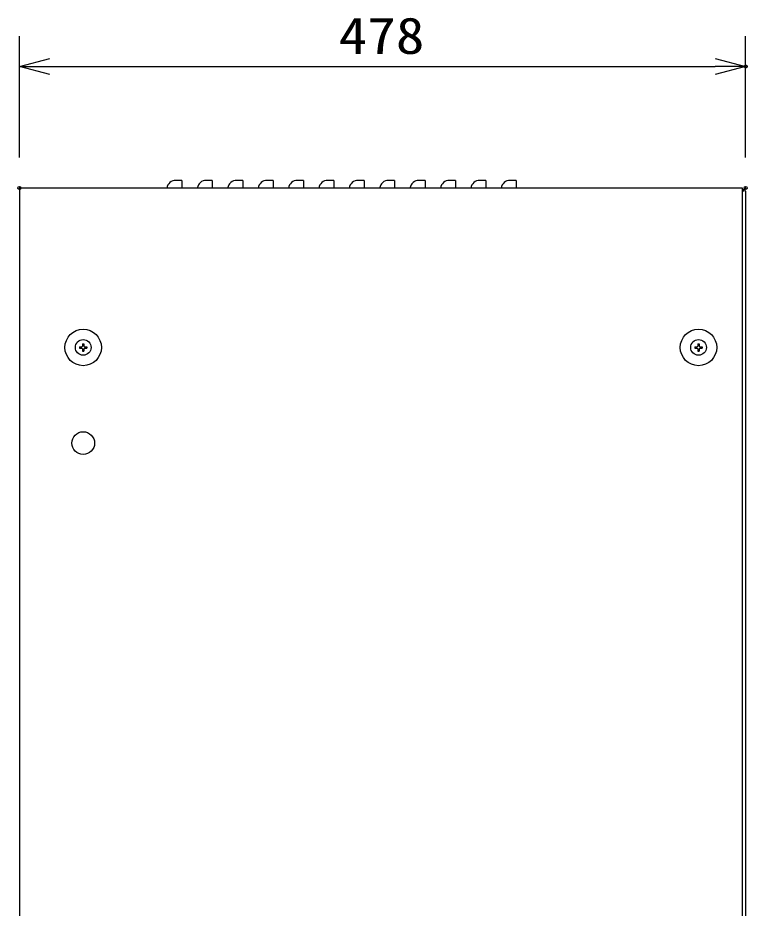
# Model space of a CAD drawing. Units: millimetres, scale not verified. Extents: x -172 to 172, y -116 to 117.
# Drawn here: x -57.8 to -9.8, y 16.4 to 75.1 of the extents above; entities that cross this region are included whole.
import ezdxf
from ezdxf.enums import TextEntityAlignment as Align

# ---------------------------------------------------------------- set-up
doc = ezdxf.new("R2010")
doc.units = ezdxf.units.MM
doc.header["$LTSCALE"] = 0.40975
doc.header["$PDMODE"] = 32
doc.header["$PDSIZE"] = 0.205
doc.layers.add('0-3_GAIKEI', color=1, linetype='Continuous')
doc.layers.add('0-4_WAKU', color=1, linetype='Continuous')
doc.styles.add('ＭＳ ゴシック', font='')
doc.styles.get('ＭＳ ゴシック').set_extended_font_data('MS Gothic')

# ---------------------------------------------------------------- blocks, each defined once
blk = doc.blocks.new('_OPEN30')
at = {"layer": '0-4_WAKU', "color": 7}
blk.add_line((0, 0), (-1, 0), dxfattribs=at)
blk.add_lwpolyline([(-1, 0.2679), (0, 0), (-1, -0.2679)], dxfattribs=at)

msp = doc.modelspace()

# ---------------------------------------------------------------- linework, layer by layer
at = {"layer": '0-3_GAIKEI', "color": 3}
for p, q in [((-57.6999, 65.8543), (-57.6999, 73.8543)), ((-9.9, 65.8543), (-9.9, 73.8543)), ((-55.6999, 71.8543), (-11.9, 71.8543))]:
    msp.add_line(p, q, dxfattribs=at)
at = {"layer": '0-3_GAIKEI'}
for p, q in [((-47, 64.3543), (-47.4079, 64.3543)), ((-47, 64.3543), (-47, 63.8543)), ((-45, 64.3543), (-45.408, 64.3543)), ((-45, 64.3543), (-45, 63.8543)), ((-43, 64.3543), (-43.408, 64.3543)), ((-43, 64.3543), (-43, 63.8543)), ((-41, 64.3543), (-41.408, 64.3543)), ((-41, 64.3543), (-41, 63.8543)), ((-39, 64.3543), (-39.408, 64.3543)), ((-39, 64.3543), (-39, 63.8543)), ((-37, 64.3543), (-37.408, 64.3543)), ((-37, 64.3543), (-37, 63.8543)), ((-35, 64.3543), (-35.408, 64.3543)), ((-35, 64.3543), (-35, 63.8543)), ((-33, 64.3543), (-33.408, 64.3543)), ((-33, 64.3543), (-33, 63.8543)), ((-31, 64.3543), (-31.408, 64.3543)), ((-31, 64.3543), (-31, 63.8543)), ((-29, 64.3543), (-29.408, 64.3543)), ((-29, 64.3543), (-29, 63.8543)), ((-27, 64.3543), (-27.408, 64.3543)), ((-27, 64.3543), (-27, 63.8543)), ((-25, 64.3543), (-25.408, 64.3543)), ((-25, 64.3543), (-25, 63.8543)), ((-10.1, 63.7543), (-10, 63.7543)), ((-10, 63.6543), (-10.1, 63.6543)), ((-9.9, 63.6543), (-9.9, -44.3456)), ((-53.7449, 53.3993), (-53.7449, 53.3093)), ((-53.7449, 53.3993), (-53.5949, 53.3993)), ((-53.5449, 53.5993), (-53.5449, 53.4493)), ((-53.5449, 53.5993), (-53.4549, 53.5993)), ((-53.4549, 53.5993), (-53.4549, 53.4493)), ((-53.4049, 53.3993), (-53.2549, 53.3993)), ((-53.2549, 53.3993), (-53.2549, 53.3093)), ((-13.245, 53.3993), (-13.095, 53.3993)), ((-13.245, 53.3993), (-13.245, 53.3093)), ((-13.045, 53.5993), (-13.045, 53.4493)), ((-12.905, 53.3993), (-12.755, 53.3993)), ((-12.755, 53.3993), (-12.755, 53.3093)), ((-53.7449, 53.3093), (-53.5949, 53.3093)), ((-53.5449, 53.2593), (-53.5449, 53.1093)), ((-53.5449, 53.1093), (-53.4549, 53.1093)), ((-53.4549, 53.2593), (-53.4549, 53.1093)), ((-53.4049, 53.3093), (-53.2549, 53.3093)), ((-13.245, 53.3093), (-13.095, 53.3093)), ((-13.045, 53.2593), (-13.045, 53.1093)), ((-13.045, 53.1093), (-12.955, 53.1093)), ((-12.955, 53.2593), (-12.955, 53.1093)), ((-12.905, 53.3093), (-12.755, 53.3093))]:
    msp.add_line(p, q, dxfattribs=at)
at = {"layer": '0-3_GAIKEI', "color": 4}
for p, q in [((-57.6999, 63.8543), (-57.6999, -77.6455)), ((-10.1, 63.8543), (-57.6999, 63.8543)), ((-10.1, -77.6455), (-10.1, 63.8543))]:
    msp.add_line(p, q, dxfattribs=at)
at = {"layer": '0-3_GAIKEI'}
msp.add_lwpolyline([(-13.045, 53.5993), (-12.955, 53.5993), (-12.955, 53.4493)], dxfattribs=at)
for centre, radius in [((-53.4999, 53.3543), 1.2), ((-13, 53.3543), 1.2), ((-53.4999, 53.3543), 0.515), ((-13, 53.3543), 0.515), ((-53.4999, 47.0544), 0.75)]:
    msp.add_circle(centre, radius, dxfattribs=at)
for centre, radius, start, end in [((-47.4, 63.7543), 0.6, 90, 170.40593), ((-45.4, 63.7543), 0.6, 90, 170.40593), ((-43.4, 63.7543), 0.6, 90, 170.40593), ((-41.4, 63.7543), 0.6, 90, 170.40593), ((-39.4, 63.7543), 0.6, 90, 170.40593), ((-37.4, 63.7543), 0.6, 90, 170.40593), ((-35.4, 63.7543), 0.6, 90, 170.40593), ((-33.4, 63.7543), 0.6, 90, 170.40593), ((-31.4, 63.7543), 0.6, 90, 170.40593), ((-29.4, 63.7543), 0.6, 90, 170.40593), ((-27.4, 63.7543), 0.6, 90, 170.40593), ((-25.4, 63.7543), 0.6, 90, 170.40593), ((-10, 63.6543), 0.1, 0, 90), ((-53.5949, 53.4493), 0.05, 270, 0), ((-53.4049, 53.4493), 0.05, 180, 270), ((-13.095, 53.4493), 0.05, 270, 0), ((-12.905, 53.4493), 0.05, 180, 270), ((-53.5949, 53.2593), 0.05, 0, 90), ((-53.4049, 53.2593), 0.05, 90, 180), ((-13.095, 53.2593), 0.05, 0, 90), ((-12.905, 53.2593), 0.05, 90, 180)]:
    msp.add_arc(centre, radius, start, end, dxfattribs=at)
at = {"layer": '0-4_WAKU', "color": 7}
for p in [(-9.9, 71.8543), (-57.6999, 63.8543), (-9.9, 63.8543)]:
    msp.add_point(p, dxfattribs=at)

# ---------------------------------------------------------------- block references
at = {"layer": '0-3_GAIKEI', "xscale": 2, "yscale": 2, "rotation": 180}
msp.add_blockref('_OPEN30', (-57.6999, 71.8543), dxfattribs=at)
at = {"layer": '0-3_GAIKEI', "xscale": 2, "yscale": 2}
msp.add_blockref('_OPEN30', (-9.9, 71.8543), dxfattribs=at)

# ---------------------------------------------------------------- texts
at = {"layer": '0-3_GAIKEI', "color": 3, "style": 'ＭＳ ゴシック', "width": 1.15}
msp.add_text('478', height=2.406, dxfattribs=at).set_placement((-36.6871, 71.9639), align=Align.BOTTOM_LEFT)

doc.saveas('drawing.dxf')
